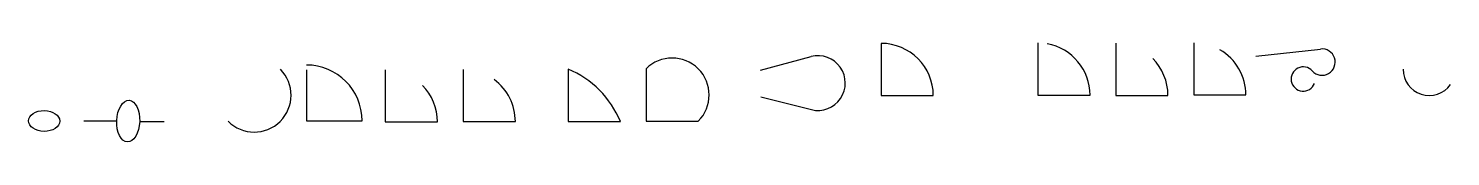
# Model space of a CAD drawing. Header units: millimetres. Extents: x 1581 to 15205, y 1548 to 2500.
import ezdxf

# ---------------------------------------------------------------- set-up
doc = ezdxf.new("R2010")
doc.units = ezdxf.units.MM

msp = doc.modelspace()

# ---------------------------------------------------------------- linework, layer by layer
for p, q in [((9750, 2494), (9750, 1994)), ((11252, 2498), (11252, 1998)), ((11998, 2496), (11998, 1996)), ((12745, 2500), (12745, 2000)), ((8596, 2238), (9079, 2367)), ((13340, 2371), (13960, 2440)), ((4244, 2240), (4244, 1753)), ((5000, 2242), (5000, 1742)), ((5746, 2245), (5746, 1745)), ((6752, 2246), (6752, 1746)), ((7498, 2250), (7498, 1750)), ((8598, 1982), (9082, 1860)), ((9750, 1994), (10250, 1994)), ((11252, 1998), (11752, 1998)), ((11998, 1996), (12498, 1996)), ((12745, 2000), (13245, 2000)), ((2112, 1754), (2427, 1754)), ((2647, 1746), (2883, 1746)), ((4244, 1753), (4778, 1753)), ((5000, 1742), (5500, 1742)), ((5746, 1745), (6246, 1745)), ((6752, 1746), (7252, 1746)), ((7498, 1750), (7998, 1750))]:
    msp.add_line(p, q)
for centre, radius, start, end in [((9750, 1994), 500, 0, 90), ((11252, 1998), 500, 0, 79.7478), ((7748, 2000), 354, 315, 135), ((9145, 2114), 262, 256.1489, 104.6297), ((11998, 1996), 500, 0, 45), ((12745, 2000), 500, 0, 60), ((13974, 2315), 126, 221.8621, 96.3324), ((3744, 1998), 353, 224.774, 44.774), ((4244, 1753), 534, 0, 90), ((6398, 1393), 924, 22.5, 67.5), ((13794, 2153), 116, 41.8621, 338.4119), ((5000, 1742), 500, 0, 44.3671), ((5746, 1745), 500, 0, 53.4874)]:
    msp.add_arc(centre, radius, start, end)
msp.add_ellipse((15001, 2245), major_axis=(-4, -250), ratio=1, start_param=4.720991, end_param=7.254206)
for centre, major_axis, ratio in [((2537, 1750), (-8, -200), 0.549963), ((1732, 1751), (150, -1), 0.666667)]:
    msp.add_ellipse(centre, major_axis=major_axis, ratio=ratio)

doc.saveas('drawing.dxf')
